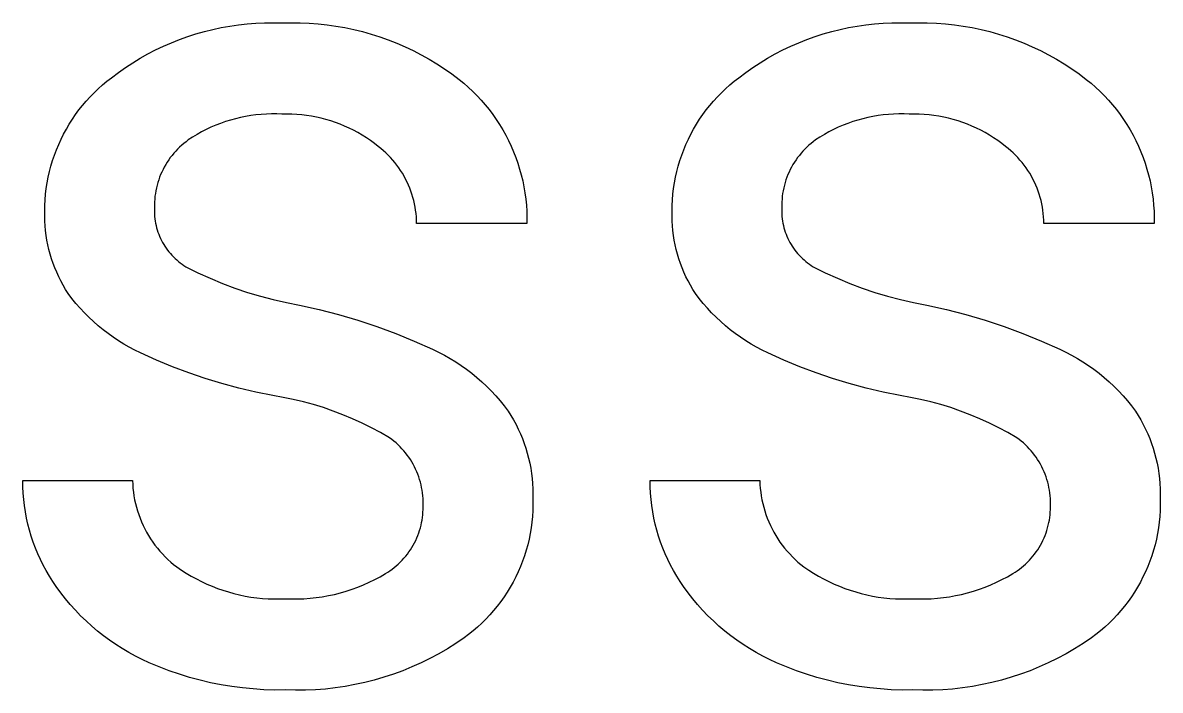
# Model space of a CAD drawing. Header units: millimetres. Extents: x -2163 to 4354, y -841 to 3711.
# Drawn here: x 2497.1 to 2557.9, y -555.8 to -520.1 of the extents above; entities that cross this region are included whole.
import ezdxf

# ---------------------------------------------------------------- set-up
doc = ezdxf.new("R2010")
doc.units = ezdxf.units.MM
doc.header["$MEASUREMENT"] = 0
doc.layers.add('Domyślny', color=7, linetype='Continuous', true_color=0x000000)

msp = doc.modelspace()

# ---------------------------------------------------------------- linework, layer by layer
at = {"layer": 'Domyślny'}
for p, q in [((2508.597, -520.229), (2509.06, -520.178)), ((2509.06, -520.178), (2509.524, -520.142)), ((2509.524, -520.142), (2509.99, -520.122)), ((2509.99, -520.122), (2510.455, -520.118)), ((2510.455, -520.118), (2510.921, -520.129)), ((2510.921, -520.129), (2511.404, -520.115)), ((2511.404, -520.115), (2511.887, -520.118)), ((2511.887, -520.118), (2512.37, -520.136)), ((2512.37, -520.136), (2512.852, -520.171)), ((2512.852, -520.171), (2513.332, -520.222)), ((2542.15, -520.229), (2542.612, -520.178)), ((2542.612, -520.178), (2543.077, -520.142)), ((2543.077, -520.142), (2543.542, -520.122)), ((2543.542, -520.122), (2544.007, -520.118)), ((2544.007, -520.118), (2544.473, -520.129)), ((2544.473, -520.129), (2544.956, -520.115)), ((2544.956, -520.115), (2545.439, -520.118)), ((2545.439, -520.118), (2545.922, -520.136)), ((2545.922, -520.136), (2546.404, -520.171)), ((2546.404, -520.171), (2546.885, -520.222)), ((2505.88, -520.856), (2506.323, -520.713)), ((2506.323, -520.713), (2506.771, -520.586)), ((2506.771, -520.586), (2507.223, -520.474)), ((2507.223, -520.474), (2507.678, -520.377)), ((2507.678, -520.377), (2508.137, -520.295)), ((2508.137, -520.295), (2508.597, -520.229)), ((2513.332, -520.222), (2513.811, -520.29)), ((2513.811, -520.29), (2514.287, -520.373)), ((2514.287, -520.373), (2514.76, -520.472)), ((2514.76, -520.472), (2515.229, -520.588)), ((2515.229, -520.588), (2515.694, -520.719)), ((2515.694, -520.719), (2516.155, -520.865)), ((2539.432, -520.856), (2539.875, -520.713)), ((2539.875, -520.713), (2540.323, -520.586)), ((2540.323, -520.586), (2540.775, -520.474)), ((2540.775, -520.474), (2541.23, -520.377)), ((2541.23, -520.377), (2541.689, -520.295)), ((2541.689, -520.295), (2542.15, -520.229)), ((2546.885, -520.222), (2547.363, -520.29)), ((2547.363, -520.29), (2547.839, -520.373)), ((2547.839, -520.373), (2548.312, -520.472)), ((2548.312, -520.472), (2548.781, -520.588)), ((2548.781, -520.588), (2549.246, -520.719)), ((2549.246, -520.719), (2549.707, -520.865)), ((2504.162, -521.57), (2504.582, -521.37)), ((2504.582, -521.37), (2505.009, -521.184)), ((2505.009, -521.184), (2505.442, -521.013)), ((2505.442, -521.013), (2505.88, -520.856)), ((2516.155, -520.865), (2516.61, -521.027)), ((2516.61, -521.027), (2517.06, -521.204)), ((2517.06, -521.204), (2517.503, -521.397)), ((2517.503, -521.397), (2517.939, -521.604)), ((2537.714, -521.57), (2538.134, -521.37)), ((2538.134, -521.37), (2538.561, -521.184)), ((2538.561, -521.184), (2538.994, -521.013)), ((2538.994, -521.013), (2539.432, -520.856)), ((2549.707, -520.865), (2550.162, -521.027)), ((2550.162, -521.027), (2550.612, -521.204)), ((2550.612, -521.204), (2551.055, -521.397)), ((2551.055, -521.397), (2551.492, -521.604)), ((2502.944, -522.254), (2503.342, -522.012)), ((2503.342, -522.012), (2503.748, -521.785)), ((2503.748, -521.785), (2504.162, -521.57)), ((2517.939, -521.604), (2518.369, -521.826)), ((2518.369, -521.826), (2518.79, -522.062)), ((2536.496, -522.254), (2536.894, -522.012)), ((2536.894, -522.012), (2537.3, -521.785)), ((2537.3, -521.785), (2537.714, -521.57)), ((2551.492, -521.604), (2551.921, -521.826)), ((2551.921, -521.826), (2552.343, -522.062)), ((2502.173, -522.776), (2502.554, -522.508)), ((2502.554, -522.508), (2502.944, -522.254)), ((2518.79, -522.062), (2519.204, -522.312)), ((2519.204, -522.312), (2519.609, -522.576)), ((2519.609, -522.576), (2520.004, -522.853)), ((2535.725, -522.776), (2536.106, -522.508)), ((2536.106, -522.508), (2536.496, -522.254)), ((2552.343, -522.062), (2552.756, -522.312)), ((2552.756, -522.312), (2553.161, -522.576)), ((2553.161, -522.576), (2553.557, -522.853)), ((2501.559, -523.244), (2501.801, -523.056)), ((2501.801, -523.056), (2502.173, -522.776)), ((2520.004, -522.853), (2520.391, -523.144)), ((2520.391, -523.144), (2520.643, -523.351)), ((2535.111, -523.244), (2535.353, -523.056)), ((2535.353, -523.056), (2535.725, -522.776)), ((2553.557, -522.853), (2553.943, -523.144)), ((2553.943, -523.144), (2554.196, -523.351)), ((2500.873, -523.858), (2501.095, -523.646)), ((2501.095, -523.646), (2501.323, -523.441)), ((2501.323, -523.441), (2501.559, -523.244)), ((2520.643, -523.351), (2520.889, -523.567)), ((2520.889, -523.567), (2521.128, -523.791)), ((2521.128, -523.791), (2521.358, -524.023)), ((2534.425, -523.858), (2534.647, -523.646)), ((2534.647, -523.646), (2534.875, -523.441)), ((2534.875, -523.441), (2535.111, -523.244)), ((2554.196, -523.351), (2554.442, -523.567)), ((2554.442, -523.567), (2554.68, -523.791)), ((2554.68, -523.791), (2554.91, -524.023)), ((2500.254, -524.54), (2500.453, -524.305)), ((2500.453, -524.305), (2500.659, -524.078)), ((2500.659, -524.078), (2500.873, -523.858)), ((2521.358, -524.023), (2521.58, -524.263)), ((2521.58, -524.263), (2521.794, -524.51)), ((2533.806, -524.54), (2534.005, -524.305)), ((2534.005, -524.305), (2534.211, -524.078)), ((2534.211, -524.078), (2534.425, -523.858)), ((2554.91, -524.023), (2555.133, -524.263)), ((2555.133, -524.263), (2555.347, -524.51)), ((2499.709, -525.281), (2499.882, -525.028)), ((2499.882, -525.028), (2500.064, -524.78)), ((2500.064, -524.78), (2500.254, -524.54)), ((2509.53, -525.048), (2509.254, -525.085)), ((2509.807, -525.021), (2509.53, -525.048)), ((2510.085, -525.004), (2509.807, -525.021)), ((2510.364, -524.996), (2510.085, -525.004)), ((2510.642, -524.998), (2510.364, -524.996)), ((2510.921, -525.01), (2510.642, -524.998)), ((2511.185, -525.005), (2510.921, -525.01)), ((2511.45, -525.009), (2511.185, -525.005)), ((2511.714, -525.021), (2511.45, -525.009)), ((2511.977, -525.044), (2511.714, -525.021)), ((2512.24, -525.075), (2511.977, -525.044)), ((2521.794, -524.51), (2522, -524.765)), ((2522, -524.765), (2522.197, -525.026)), ((2522.197, -525.026), (2522.384, -525.294)), ((2533.261, -525.281), (2533.434, -525.028)), ((2533.434, -525.028), (2533.616, -524.78)), ((2533.616, -524.78), (2533.806, -524.54)), ((2543.083, -525.048), (2542.806, -525.085)), ((2543.36, -525.021), (2543.083, -525.048)), ((2543.638, -525.004), (2543.36, -525.021)), ((2543.916, -524.996), (2543.638, -525.004)), ((2544.195, -524.998), (2543.916, -524.996)), ((2544.473, -525.01), (2544.195, -524.998)), ((2544.737, -525.005), (2544.473, -525.01)), ((2545.002, -525.009), (2544.737, -525.005)), ((2545.266, -525.021), (2545.002, -525.009)), ((2545.53, -525.044), (2545.266, -525.021)), ((2545.792, -525.075), (2545.53, -525.044)), ((2555.347, -524.51), (2555.552, -524.765)), ((2555.552, -524.765), (2555.749, -525.026)), ((2555.749, -525.026), (2555.937, -525.294)), ((2499.389, -525.805), (2499.544, -525.54)), ((2499.544, -525.54), (2499.709, -525.281)), ((2507.379, -525.601), (2507.123, -525.711)), ((2507.639, -525.5), (2507.379, -525.601)), ((2507.901, -525.407), (2507.639, -525.5)), ((2508.167, -525.324), (2507.901, -525.407)), ((2508.436, -525.25), (2508.167, -525.324)), ((2508.707, -525.186), (2508.436, -525.25)), ((2508.979, -525.13), (2508.707, -525.186)), ((2509.254, -525.085), (2508.979, -525.13)), ((2512.502, -525.115), (2512.24, -525.075)), ((2512.762, -525.164), (2512.502, -525.115)), ((2513.02, -525.222), (2512.762, -525.164)), ((2513.276, -525.288), (2513.02, -525.222)), ((2513.529, -525.364), (2513.276, -525.288)), ((2513.78, -525.448), (2513.529, -525.364)), ((2514.028, -525.54), (2513.78, -525.448)), ((2514.272, -525.641), (2514.028, -525.54)), ((2514.513, -525.751), (2514.272, -525.641)), ((2522.384, -525.294), (2522.563, -525.568)), ((2522.563, -525.568), (2522.732, -525.848)), ((2532.941, -525.805), (2533.096, -525.54)), ((2533.096, -525.54), (2533.261, -525.281)), ((2540.931, -525.601), (2540.676, -525.711)), ((2541.191, -525.5), (2540.931, -525.601)), ((2541.454, -525.407), (2541.191, -525.5)), ((2541.719, -525.324), (2541.454, -525.407)), ((2541.988, -525.25), (2541.719, -525.324)), ((2542.259, -525.186), (2541.988, -525.25)), ((2542.532, -525.13), (2542.259, -525.186)), ((2542.806, -525.085), (2542.532, -525.13)), ((2546.054, -525.115), (2545.792, -525.075)), ((2546.314, -525.164), (2546.054, -525.115)), ((2546.572, -525.222), (2546.314, -525.164)), ((2546.828, -525.288), (2546.572, -525.222)), ((2547.081, -525.364), (2546.828, -525.288)), ((2547.332, -525.448), (2547.081, -525.364)), ((2547.58, -525.54), (2547.332, -525.448)), ((2547.825, -525.641), (2547.58, -525.54)), ((2548.065, -525.751), (2547.825, -525.641)), ((2555.937, -525.294), (2556.115, -525.568)), ((2556.115, -525.568), (2556.284, -525.848)), ((2499.105, -526.349), (2499.242, -526.075)), ((2499.242, -526.075), (2499.389, -525.805)), ((2506.142, -526.237), (2505.909, -526.389)), ((2506.381, -526.093), (2506.142, -526.237)), ((2506.624, -525.957), (2506.381, -526.093)), ((2506.871, -525.83), (2506.624, -525.957)), ((2507.123, -525.711), (2506.871, -525.83)), ((2514.75, -525.868), (2514.513, -525.751)), ((2514.983, -525.994), (2514.75, -525.868)), ((2515.211, -526.127), (2514.983, -525.994)), ((2515.435, -526.269), (2515.211, -526.127)), ((2515.654, -526.418), (2515.435, -526.269)), ((2522.732, -525.848), (2522.891, -526.134)), ((2522.891, -526.134), (2523.04, -526.425)), ((2532.658, -526.349), (2532.795, -526.075)), ((2532.795, -526.075), (2532.941, -525.805)), ((2539.695, -526.237), (2539.461, -526.389)), ((2539.933, -526.093), (2539.695, -526.237)), ((2540.176, -525.957), (2539.933, -526.093)), ((2540.424, -525.83), (2540.176, -525.957)), ((2540.676, -525.711), (2540.424, -525.83)), ((2548.302, -525.868), (2548.065, -525.751)), ((2548.535, -525.994), (2548.302, -525.868)), ((2548.764, -526.127), (2548.535, -525.994)), ((2548.987, -526.269), (2548.764, -526.127)), ((2549.206, -526.418), (2548.987, -526.269)), ((2556.284, -525.848), (2556.443, -526.134)), ((2556.443, -526.134), (2556.593, -526.425)), ((2498.86, -526.912), (2498.978, -526.628)), ((2498.978, -526.628), (2499.105, -526.349)), ((2505.34, -526.877), (2505.237, -526.985)), ((2505.447, -526.771), (2505.34, -526.877)), ((2505.557, -526.67), (2505.447, -526.771)), ((2505.671, -526.572), (2505.557, -526.67)), ((2505.789, -526.479), (2505.671, -526.572)), ((2505.909, -526.389), (2505.789, -526.479)), ((2515.867, -526.574), (2515.654, -526.418)), ((2516.075, -526.737), (2515.867, -526.574)), ((2516.213, -526.847), (2516.075, -526.737)), ((2516.347, -526.961), (2516.213, -526.847)), ((2523.04, -526.425), (2523.18, -526.721)), ((2523.18, -526.721), (2523.309, -527.021)), ((2532.412, -526.912), (2532.53, -526.628)), ((2532.53, -526.628), (2532.658, -526.349)), ((2538.892, -526.877), (2538.789, -526.985)), ((2538.999, -526.771), (2538.892, -526.877)), ((2539.11, -526.67), (2538.999, -526.771)), ((2539.224, -526.572), (2539.11, -526.67)), ((2539.341, -526.479), (2539.224, -526.572)), ((2539.461, -526.389), (2539.341, -526.479)), ((2549.419, -526.574), (2549.206, -526.418)), ((2549.627, -526.737), (2549.419, -526.574)), ((2549.765, -526.847), (2549.627, -526.737)), ((2549.9, -526.961), (2549.765, -526.847)), ((2556.593, -526.425), (2556.732, -526.721)), ((2556.732, -526.721), (2556.861, -527.021)), ((2498.566, -527.784), (2498.654, -527.49)), ((2498.654, -527.49), (2498.752, -527.199)), ((2498.752, -527.199), (2498.86, -526.912)), ((2504.863, -527.455), (2504.78, -527.58)), ((2504.95, -527.333), (2504.863, -527.455)), ((2505.042, -527.214), (2504.95, -527.333)), ((2505.137, -527.098), (2505.042, -527.214)), ((2505.237, -526.985), (2505.137, -527.098)), ((2516.478, -527.08), (2516.347, -526.961)), ((2516.604, -527.203), (2516.478, -527.08)), ((2516.726, -527.33), (2516.604, -527.203)), ((2516.844, -527.461), (2516.726, -527.33)), ((2516.957, -527.596), (2516.844, -527.461)), ((2523.309, -527.021), (2523.428, -527.326)), ((2523.428, -527.326), (2523.536, -527.634)), ((2532.118, -527.784), (2532.206, -527.49)), ((2532.206, -527.49), (2532.304, -527.199)), ((2532.304, -527.199), (2532.412, -526.912)), ((2538.416, -527.455), (2538.333, -527.58)), ((2538.503, -527.333), (2538.416, -527.455)), ((2538.594, -527.214), (2538.503, -527.333)), ((2538.69, -527.098), (2538.594, -527.214)), ((2538.789, -526.985), (2538.69, -527.098)), ((2550.03, -527.08), (2549.9, -526.961)), ((2550.156, -527.203), (2550.03, -527.08)), ((2550.278, -527.33), (2550.156, -527.203)), ((2550.396, -527.461), (2550.278, -527.33)), ((2550.509, -527.596), (2550.396, -527.461)), ((2556.861, -527.021), (2556.98, -527.326)), ((2556.98, -527.326), (2557.088, -527.634)), ((2498.421, -528.38), (2498.488, -528.081)), ((2498.488, -528.081), (2498.566, -527.784)), ((2504.558, -527.971), (2504.493, -528.106)), ((2504.628, -527.838), (2504.558, -527.971)), ((2504.702, -527.707), (2504.628, -527.838)), ((2504.78, -527.58), (2504.702, -527.707)), ((2517.066, -527.735), (2516.957, -527.596)), ((2517.169, -527.877), (2517.066, -527.735)), ((2517.268, -528.023), (2517.169, -527.877)), ((2517.362, -528.172), (2517.268, -528.023)), ((2523.536, -527.634), (2523.634, -527.946)), ((2523.634, -527.946), (2523.721, -528.262)), ((2531.973, -528.38), (2532.04, -528.081)), ((2532.04, -528.081), (2532.118, -527.784)), ((2538.11, -527.971), (2538.046, -528.106)), ((2538.18, -527.838), (2538.11, -527.971)), ((2538.254, -527.707), (2538.18, -527.838)), ((2538.333, -527.58), (2538.254, -527.707)), ((2550.618, -527.735), (2550.509, -527.596)), ((2550.722, -527.877), (2550.618, -527.735)), ((2550.821, -528.023), (2550.722, -527.877)), ((2550.915, -528.172), (2550.821, -528.023)), ((2557.088, -527.634), (2557.186, -527.946)), ((2557.186, -527.946), (2557.273, -528.262)), ((2498.316, -528.985), (2498.363, -528.682)), ((2498.363, -528.682), (2498.421, -528.38)), ((2504.282, -528.667), (2504.241, -528.812)), ((2504.327, -528.524), (2504.282, -528.667)), ((2504.378, -528.383), (2504.327, -528.524)), ((2504.433, -528.244), (2504.378, -528.383)), ((2504.493, -528.106), (2504.433, -528.244)), ((2517.451, -528.324), (2517.362, -528.172)), ((2517.535, -528.479), (2517.451, -528.324)), ((2517.614, -528.637), (2517.535, -528.479)), ((2517.687, -528.798), (2517.614, -528.637)), ((2523.721, -528.262), (2523.797, -528.58)), ((2523.797, -528.58), (2523.863, -528.9)), ((2531.869, -528.985), (2531.916, -528.682)), ((2531.916, -528.682), (2531.973, -528.38)), ((2537.834, -528.667), (2537.794, -528.812)), ((2537.88, -528.524), (2537.834, -528.667)), ((2537.93, -528.383), (2537.88, -528.524)), ((2537.985, -528.244), (2537.93, -528.383)), ((2538.046, -528.106), (2537.985, -528.244)), ((2551.004, -528.324), (2550.915, -528.172)), ((2551.087, -528.479), (2551.004, -528.324)), ((2551.166, -528.637), (2551.087, -528.479)), ((2551.239, -528.798), (2551.166, -528.637)), ((2557.273, -528.262), (2557.35, -528.58)), ((2557.35, -528.58), (2557.415, -528.9)), ((2498.254, -529.596), (2498.28, -529.29)), ((2498.28, -529.29), (2498.316, -528.985)), ((2504.15, -529.252), (2504.13, -529.401)), ((2504.175, -529.104), (2504.15, -529.252)), ((2504.206, -528.957), (2504.175, -529.104)), ((2504.241, -528.812), (2504.206, -528.957)), ((2517.754, -528.96), (2517.687, -528.798)), ((2517.817, -529.125), (2517.754, -528.96)), ((2517.873, -529.292), (2517.817, -529.125)), ((2517.924, -529.461), (2517.873, -529.292)), ((2523.863, -528.9), (2523.917, -529.223)), ((2523.917, -529.223), (2523.96, -529.547)), ((2531.806, -529.596), (2531.832, -529.29)), ((2531.832, -529.29), (2531.869, -528.985)), ((2537.702, -529.252), (2537.682, -529.401)), ((2537.728, -529.104), (2537.702, -529.252)), ((2537.758, -528.957), (2537.728, -529.104)), ((2537.794, -528.812), (2537.758, -528.957)), ((2551.307, -528.96), (2551.239, -528.798)), ((2551.369, -529.125), (2551.307, -528.96)), ((2551.425, -529.292), (2551.369, -529.125)), ((2551.476, -529.461), (2551.425, -529.292)), ((2557.415, -528.9), (2557.469, -529.223)), ((2557.469, -529.223), (2557.513, -529.547)), ((2498.234, -530.209), (2498.239, -529.902)), ((2498.239, -529.902), (2498.254, -529.596)), ((2504.105, -529.7), (2504.1, -529.85)), ((2504.1, -529.85), (2504.1, -530)), ((2504.115, -529.55), (2504.105, -529.7)), ((2504.13, -529.401), (2504.115, -529.55)), ((2517.969, -529.631), (2517.924, -529.461)), ((2518.009, -529.803), (2517.969, -529.631)), ((2518.042, -529.976), (2518.009, -529.803)), ((2523.96, -529.547), (2523.992, -529.872)), ((2523.992, -529.872), (2524.014, -530.199)), ((2531.786, -530.209), (2531.791, -529.902)), ((2531.791, -529.902), (2531.806, -529.596)), ((2537.657, -529.7), (2537.652, -529.85)), ((2537.652, -529.85), (2537.653, -530)), ((2537.667, -529.55), (2537.657, -529.7)), ((2537.682, -529.401), (2537.667, -529.55)), ((2551.521, -529.631), (2551.476, -529.461)), ((2551.561, -529.803), (2551.521, -529.631)), ((2551.595, -529.976), (2551.561, -529.803)), ((2557.513, -529.547), (2557.545, -529.872)), ((2557.545, -529.872), (2557.566, -530.199)), ((2498.231, -530.467), (2498.234, -530.209)), ((2498.238, -530.724), (2498.231, -530.467)), ((2504.1, -530), (2504.097, -530.121)), ((2504.097, -530.121), (2504.097, -530.243)), ((2504.097, -530.243), (2504.102, -530.364)), ((2504.102, -530.364), (2504.111, -530.485)), ((2504.111, -530.485), (2504.124, -530.606)), ((2518.07, -530.15), (2518.042, -529.976)), ((2518.092, -530.325), (2518.07, -530.15)), ((2518.108, -530.501), (2518.092, -530.325)), ((2518.118, -530.677), (2518.108, -530.501)), ((2524.014, -530.199), (2524.023, -530.526)), ((2524.023, -530.526), (2524.022, -530.853)), ((2531.784, -530.467), (2531.786, -530.209)), ((2531.79, -530.724), (2531.784, -530.467)), ((2537.653, -530), (2537.649, -530.121)), ((2537.649, -530.121), (2537.649, -530.243)), ((2537.649, -530.243), (2537.654, -530.364)), ((2537.654, -530.364), (2537.663, -530.485)), ((2537.663, -530.485), (2537.676, -530.606)), ((2551.622, -530.15), (2551.595, -529.976)), ((2551.644, -530.325), (2551.622, -530.15)), ((2551.66, -530.501), (2551.644, -530.325)), ((2551.67, -530.677), (2551.66, -530.501)), ((2557.566, -530.199), (2557.576, -530.526)), ((2557.576, -530.526), (2557.574, -530.853)), ((2498.253, -530.981), (2498.238, -530.724)), ((2498.276, -531.238), (2498.253, -530.981)), ((2504.124, -530.606), (2504.141, -530.726)), ((2504.141, -530.726), (2504.162, -530.846)), ((2504.162, -530.846), (2504.188, -530.965)), ((2504.188, -530.965), (2504.217, -531.082)), ((2504.217, -531.082), (2504.251, -531.199)), ((2518.122, -530.853), (2518.118, -530.677)), ((2524.022, -530.853), (2518.122, -530.853)), ((2531.805, -530.981), (2531.79, -530.724)), ((2531.829, -531.238), (2531.805, -530.981)), ((2537.676, -530.606), (2537.693, -530.726)), ((2537.693, -530.726), (2537.715, -530.846)), ((2537.715, -530.846), (2537.74, -530.965)), ((2537.74, -530.965), (2537.77, -531.082)), ((2537.77, -531.082), (2537.803, -531.199)), ((2551.674, -530.853), (2551.67, -530.677)), ((2557.574, -530.853), (2551.674, -530.853)), ((2498.309, -531.493), (2498.276, -531.238)), ((2498.349, -531.747), (2498.309, -531.493)), ((2498.399, -532), (2498.349, -531.747)), ((2504.251, -531.199), (2504.289, -531.315)), ((2504.289, -531.315), (2504.33, -531.429)), ((2504.33, -531.429), (2504.376, -531.541)), ((2504.376, -531.541), (2504.425, -531.652)), ((2504.425, -531.652), (2504.478, -531.762)), ((2531.861, -531.493), (2531.829, -531.238)), ((2531.902, -531.747), (2531.861, -531.493)), ((2531.951, -532), (2531.902, -531.747)), ((2537.803, -531.199), (2537.841, -531.315)), ((2537.841, -531.315), (2537.882, -531.429)), ((2537.882, -531.429), (2537.928, -531.541)), ((2537.928, -531.541), (2537.977, -531.652)), ((2537.977, -531.652), (2538.031, -531.762)), ((2498.457, -532.251), (2498.399, -532)), ((2498.523, -532.5), (2498.457, -532.251)), ((2504.478, -531.762), (2504.535, -531.869)), ((2504.535, -531.869), (2504.596, -531.974)), ((2504.596, -531.974), (2504.66, -532.077)), ((2504.66, -532.077), (2504.728, -532.178)), ((2504.728, -532.178), (2504.799, -532.276)), ((2504.799, -532.276), (2504.874, -532.372)), ((2532.009, -532.251), (2531.951, -532)), ((2532.076, -532.5), (2532.009, -532.251)), ((2538.031, -531.762), (2538.088, -531.869)), ((2538.088, -531.869), (2538.148, -531.974)), ((2538.148, -531.974), (2538.212, -532.077)), ((2538.212, -532.077), (2538.28, -532.178)), ((2538.28, -532.178), (2538.351, -532.276)), ((2538.351, -532.276), (2538.426, -532.372)), ((2498.598, -532.746), (2498.523, -532.5)), ((2498.681, -532.99), (2498.598, -532.746)), ((2504.874, -532.372), (2504.952, -532.466)), ((2504.952, -532.466), (2505.033, -532.556)), ((2505.033, -532.556), (2505.117, -532.644)), ((2505.117, -532.644), (2505.204, -532.728)), ((2505.204, -532.728), (2505.294, -532.81)), ((2505.294, -532.81), (2505.386, -532.889)), ((2505.386, -532.889), (2505.482, -532.964)), ((2505.482, -532.964), (2505.58, -533.036)), ((2532.15, -532.746), (2532.076, -532.5)), ((2532.233, -532.99), (2532.15, -532.746)), ((2538.426, -532.372), (2538.504, -532.466)), ((2538.504, -532.466), (2538.585, -532.556)), ((2538.585, -532.556), (2538.669, -532.644)), ((2538.669, -532.644), (2538.756, -532.728)), ((2538.756, -532.728), (2538.846, -532.81)), ((2538.846, -532.81), (2538.939, -532.889)), ((2538.939, -532.889), (2539.034, -532.964)), ((2539.034, -532.964), (2539.132, -533.036)), ((2498.772, -533.231), (2498.681, -532.99)), ((2498.872, -533.468), (2498.772, -533.231)), ((2498.979, -533.702), (2498.872, -533.468)), ((2505.58, -533.036), (2505.68, -533.104)), ((2505.68, -533.104), (2505.783, -533.169)), ((2505.783, -533.169), (2506.423, -533.488)), ((2506.423, -533.488), (2507.074, -533.785)), ((2532.325, -533.231), (2532.233, -532.99)), ((2532.424, -533.468), (2532.325, -533.231)), ((2532.531, -533.702), (2532.424, -533.468)), ((2539.132, -533.036), (2539.232, -533.104)), ((2539.232, -533.104), (2539.335, -533.169)), ((2539.335, -533.169), (2539.975, -533.488)), ((2539.975, -533.488), (2540.626, -533.785)), ((2499.094, -533.933), (2498.979, -533.702)), ((2499.217, -534.159), (2499.094, -533.933)), ((2499.347, -534.381), (2499.217, -534.159)), ((2507.074, -533.785), (2507.734, -534.06)), ((2507.734, -534.06), (2508.403, -534.312)), ((2532.646, -533.933), (2532.531, -533.702)), ((2532.769, -534.159), (2532.646, -533.933)), ((2532.899, -534.381), (2532.769, -534.159)), ((2540.626, -533.785), (2541.286, -534.06)), ((2541.286, -534.06), (2541.956, -534.312)), ((2499.485, -534.599), (2499.347, -534.381)), ((2499.688, -534.868), (2499.485, -534.599)), ((2508.403, -534.312), (2509.081, -534.542)), ((2509.081, -534.542), (2509.766, -534.748)), ((2509.766, -534.748), (2510.457, -534.931)), ((2533.037, -534.599), (2532.899, -534.381)), ((2533.241, -534.868), (2533.037, -534.599)), ((2541.956, -534.312), (2542.633, -534.542)), ((2542.633, -534.542), (2543.318, -534.748)), ((2543.318, -534.748), (2544.01, -534.931)), ((2499.901, -535.13), (2499.688, -534.868)), ((2500.122, -535.385), (2499.901, -535.13)), ((2500.352, -535.632), (2500.122, -535.385)), ((2510.457, -534.931), (2511.155, -535.09)), ((2511.155, -535.09), (2511.857, -535.226)), ((2511.857, -535.226), (2512.906, -535.458)), ((2533.453, -535.13), (2533.241, -534.868)), ((2533.675, -535.385), (2533.453, -535.13)), ((2533.904, -535.632), (2533.675, -535.385)), ((2544.01, -534.931), (2544.707, -535.09)), ((2544.707, -535.09), (2545.409, -535.226)), ((2545.409, -535.226), (2546.458, -535.458)), ((2500.59, -535.872), (2500.352, -535.632)), ((2500.836, -536.103), (2500.59, -535.872)), ((2512.906, -535.458), (2513.946, -535.726)), ((2513.946, -535.726), (2514.977, -536.029)), ((2534.142, -535.872), (2533.904, -535.632)), ((2534.388, -536.103), (2534.142, -535.872)), ((2546.458, -535.458), (2547.498, -535.726)), ((2547.498, -535.726), (2548.529, -536.029)), ((2501.089, -536.326), (2500.836, -536.103)), ((2501.35, -536.54), (2501.089, -536.326)), ((2501.617, -536.746), (2501.35, -536.54)), ((2514.977, -536.029), (2515.996, -536.367)), ((2515.996, -536.367), (2517.004, -536.74)), ((2534.641, -536.326), (2534.388, -536.103)), ((2534.902, -536.54), (2534.641, -536.326)), ((2535.17, -536.746), (2534.902, -536.54)), ((2548.529, -536.029), (2549.548, -536.367)), ((2549.548, -536.367), (2550.556, -536.74)), ((2501.892, -536.942), (2501.617, -536.746)), ((2502.173, -537.129), (2501.892, -536.942)), ((2502.46, -537.307), (2502.173, -537.129)), ((2517.004, -536.74), (2517.998, -537.147)), ((2517.998, -537.147), (2518.977, -537.587)), ((2535.444, -536.942), (2535.17, -536.746)), ((2535.725, -537.129), (2535.444, -536.942)), ((2536.012, -537.307), (2535.725, -537.129)), ((2550.556, -536.74), (2551.55, -537.147)), ((2551.55, -537.147), (2552.53, -537.587)), ((2502.753, -537.474), (2502.46, -537.307)), ((2503.051, -537.632), (2502.753, -537.474)), ((2503.355, -537.78), (2503.051, -537.632)), ((2504.204, -538.163), (2503.355, -537.78)), ((2518.977, -537.587), (2519.295, -537.74)), ((2519.295, -537.74), (2519.607, -537.903)), ((2536.305, -537.474), (2536.012, -537.307)), ((2536.603, -537.632), (2536.305, -537.474)), ((2536.907, -537.78), (2536.603, -537.632)), ((2537.756, -538.163), (2536.907, -537.78)), ((2552.53, -537.587), (2552.847, -537.74)), ((2552.847, -537.74), (2553.159, -537.903)), ((2505.065, -538.519), (2504.204, -538.163)), ((2519.607, -537.903), (2519.913, -538.076)), ((2519.913, -538.076), (2520.213, -538.26)), ((2520.213, -538.26), (2520.507, -538.454)), ((2538.618, -538.519), (2537.756, -538.163)), ((2553.159, -537.903), (2553.465, -538.076)), ((2553.465, -538.076), (2553.765, -538.26)), ((2553.765, -538.26), (2554.059, -538.454)), ((2505.937, -538.847), (2505.065, -538.519)), ((2506.819, -539.148), (2505.937, -538.847)), ((2520.507, -538.454), (2520.794, -538.658)), ((2520.794, -538.658), (2521.074, -538.871)), ((2521.074, -538.871), (2521.347, -539.094)), ((2539.49, -538.847), (2538.618, -538.519)), ((2540.372, -539.148), (2539.49, -538.847)), ((2554.059, -538.454), (2554.346, -538.658)), ((2554.346, -538.658), (2554.626, -538.871)), ((2554.626, -538.871), (2554.899, -539.094)), ((2507.711, -539.42), (2506.819, -539.148)), ((2508.61, -539.664), (2507.711, -539.42)), ((2521.347, -539.094), (2521.612, -539.326)), ((2521.612, -539.326), (2521.869, -539.567)), ((2521.869, -539.567), (2522.117, -539.816)), ((2541.263, -539.42), (2540.372, -539.148)), ((2542.162, -539.664), (2541.263, -539.42)), ((2554.899, -539.094), (2555.164, -539.326)), ((2555.164, -539.326), (2555.421, -539.567)), ((2555.421, -539.567), (2555.67, -539.816)), ((2509.517, -539.879), (2508.61, -539.664)), ((2510.43, -540.065), (2509.517, -539.879)), ((2510.979, -540.16), (2510.43, -540.065)), ((2511.525, -540.271), (2510.979, -540.16)), ((2512.066, -540.401), (2511.525, -540.271)), ((2522.117, -539.816), (2522.357, -540.073)), ((2522.357, -540.073), (2522.589, -540.339)), ((2543.069, -539.879), (2542.162, -539.664)), ((2543.982, -540.065), (2543.069, -539.879)), ((2544.531, -540.16), (2543.982, -540.065)), ((2545.077, -540.271), (2544.531, -540.16)), ((2545.619, -540.401), (2545.077, -540.271)), ((2555.67, -539.816), (2555.91, -540.073)), ((2555.91, -540.073), (2556.141, -540.339)), ((2512.604, -540.547), (2512.066, -540.401)), ((2513.136, -540.711), (2512.604, -540.547)), ((2513.663, -540.892), (2513.136, -540.711)), ((2522.589, -540.339), (2522.811, -540.612)), ((2522.811, -540.612), (2523.024, -540.892)), ((2546.156, -540.547), (2545.619, -540.401)), ((2546.689, -540.711), (2546.156, -540.547)), ((2547.215, -540.892), (2546.689, -540.711)), ((2556.141, -540.339), (2556.363, -540.612)), ((2556.363, -540.612), (2556.576, -540.892)), ((2514.184, -541.09), (2513.663, -540.892)), ((2514.698, -541.305), (2514.184, -541.09)), ((2515.205, -541.535), (2514.698, -541.305)), ((2523.024, -540.892), (2523.17, -541.126)), ((2523.17, -541.126), (2523.309, -541.365)), ((2523.309, -541.365), (2523.439, -541.608)), ((2547.736, -541.09), (2547.215, -540.892)), ((2548.25, -541.305), (2547.736, -541.09)), ((2548.757, -541.535), (2548.25, -541.305)), ((2556.576, -540.892), (2556.723, -541.126)), ((2556.723, -541.126), (2556.861, -541.365)), ((2556.861, -541.365), (2556.992, -541.608)), ((2515.704, -541.783), (2515.205, -541.535)), ((2516.195, -542.046), (2515.704, -541.783)), ((2516.678, -542.324), (2516.195, -542.046)), ((2523.439, -541.608), (2523.562, -541.855)), ((2523.562, -541.855), (2523.675, -542.107)), ((2549.257, -541.783), (2548.757, -541.535)), ((2549.748, -542.046), (2549.257, -541.783)), ((2550.23, -542.324), (2549.748, -542.046)), ((2556.992, -541.608), (2557.114, -541.855)), ((2557.114, -541.855), (2557.228, -542.107)), ((2516.796, -542.412), (2516.678, -542.324)), ((2516.911, -542.504), (2516.796, -542.412)), ((2517.023, -542.6), (2516.911, -542.504)), ((2517.132, -542.699), (2517.023, -542.6)), ((2517.237, -542.802), (2517.132, -542.699)), ((2523.675, -542.107), (2523.781, -542.362)), ((2523.781, -542.362), (2523.877, -542.621)), ((2523.877, -542.621), (2523.965, -542.882)), ((2550.348, -542.412), (2550.23, -542.324)), ((2550.463, -542.504), (2550.348, -542.412)), ((2550.575, -542.6), (2550.463, -542.504)), ((2550.684, -542.699), (2550.575, -542.6)), ((2550.789, -542.802), (2550.684, -542.699)), ((2557.228, -542.107), (2557.333, -542.362)), ((2557.333, -542.362), (2557.429, -542.621)), ((2557.429, -542.621), (2557.517, -542.882)), ((2517.338, -542.909), (2517.237, -542.802)), ((2517.436, -543.019), (2517.338, -542.909)), ((2517.53, -543.132), (2517.436, -543.019)), ((2517.62, -543.249), (2517.53, -543.132)), ((2517.706, -543.368), (2517.62, -543.249)), ((2523.965, -542.882), (2524.044, -543.147)), ((2524.044, -543.147), (2524.114, -543.414)), ((2550.891, -542.909), (2550.789, -542.802)), ((2550.988, -543.019), (2550.891, -542.909)), ((2551.082, -543.132), (2550.988, -543.019)), ((2551.173, -543.249), (2551.082, -543.132)), ((2551.259, -543.368), (2551.173, -543.249)), ((2557.517, -542.882), (2557.596, -543.147)), ((2557.596, -543.147), (2557.666, -543.414)), ((2517.788, -543.49), (2517.706, -543.368)), ((2517.866, -543.616), (2517.788, -543.49)), ((2517.939, -543.743), (2517.866, -543.616)), ((2518.008, -543.873), (2517.939, -543.743)), ((2518.072, -544.006), (2518.008, -543.873)), ((2524.114, -543.414), (2524.174, -543.683)), ((2524.174, -543.683), (2524.226, -543.954)), ((2551.34, -543.49), (2551.259, -543.368)), ((2551.418, -543.616), (2551.34, -543.49)), ((2551.491, -543.743), (2551.418, -543.616)), ((2551.56, -543.873), (2551.491, -543.743)), ((2551.625, -544.006), (2551.56, -543.873)), ((2557.666, -543.414), (2557.727, -543.683)), ((2557.727, -543.683), (2557.778, -543.954)), ((2518.132, -544.14), (2518.072, -544.006)), ((2518.187, -544.277), (2518.132, -544.14)), ((2518.238, -544.415), (2518.187, -544.277)), ((2518.284, -544.555), (2518.238, -544.415)), ((2524.226, -543.954), (2524.268, -544.227)), ((2524.268, -544.227), (2524.302, -544.501)), ((2524.302, -544.501), (2524.326, -544.776)), ((2551.685, -544.14), (2551.625, -544.006)), ((2551.74, -544.277), (2551.685, -544.14)), ((2551.79, -544.415), (2551.74, -544.277)), ((2551.836, -544.555), (2551.79, -544.415)), ((2557.778, -543.954), (2557.821, -544.227)), ((2557.821, -544.227), (2557.854, -544.501)), ((2557.854, -544.501), (2557.878, -544.776)), ((2497.062, -544.952), (2497.056, -544.617)), ((2497.056, -544.617), (2502.928, -544.617)), ((2497.079, -545.287), (2497.062, -544.952)), ((2502.928, -544.617), (2502.936, -544.823)), ((2502.936, -544.823), (2502.952, -545.028)), ((2502.952, -545.028), (2502.975, -545.233)), ((2518.325, -544.697), (2518.284, -544.555)), ((2518.361, -544.839), (2518.325, -544.697)), ((2518.392, -544.983), (2518.361, -544.839)), ((2518.418, -545.128), (2518.392, -544.983)), ((2518.439, -545.274), (2518.418, -545.128)), ((2524.326, -544.776), (2524.34, -545.051)), ((2524.34, -545.051), (2524.346, -545.327)), ((2530.614, -544.952), (2530.609, -544.617)), ((2530.609, -544.617), (2536.48, -544.617)), ((2530.631, -545.287), (2530.614, -544.952)), ((2536.48, -544.617), (2536.489, -544.823)), ((2536.489, -544.823), (2536.504, -545.028)), ((2536.504, -545.028), (2536.527, -545.233)), ((2551.877, -544.697), (2551.836, -544.555)), ((2551.913, -544.839), (2551.877, -544.697)), ((2551.944, -544.983), (2551.913, -544.839)), ((2551.97, -545.128), (2551.944, -544.983)), ((2551.991, -545.274), (2551.97, -545.128)), ((2557.878, -544.776), (2557.893, -545.051)), ((2557.893, -545.051), (2557.898, -545.327)), ((2497.107, -545.621), (2497.079, -545.287)), ((2497.147, -545.954), (2497.107, -545.621)), ((2502.975, -545.233), (2503.004, -545.437)), ((2503.004, -545.437), (2503.041, -545.64)), ((2503.041, -545.64), (2503.085, -545.842)), ((2518.455, -545.42), (2518.439, -545.274)), ((2518.467, -545.567), (2518.455, -545.42)), ((2518.473, -545.714), (2518.467, -545.567)), ((2518.474, -545.861), (2518.473, -545.714)), ((2524.346, -545.327), (2524.341, -545.603)), ((2524.341, -545.603), (2524.344, -545.911)), ((2530.66, -545.621), (2530.631, -545.287)), ((2530.7, -545.954), (2530.66, -545.621)), ((2536.527, -545.233), (2536.557, -545.437)), ((2536.557, -545.437), (2536.593, -545.64)), ((2536.593, -545.64), (2536.637, -545.842)), ((2552.008, -545.42), (2551.991, -545.274)), ((2552.019, -545.567), (2552.008, -545.42)), ((2552.025, -545.714), (2552.019, -545.567)), ((2552.026, -545.861), (2552.025, -545.714)), ((2557.898, -545.327), (2557.894, -545.603)), ((2557.894, -545.603), (2557.896, -545.911)), ((2497.198, -546.285), (2497.147, -545.954)), ((2497.261, -546.615), (2497.198, -546.285)), ((2503.085, -545.842), (2503.136, -546.042)), ((2503.136, -546.042), (2503.193, -546.24)), ((2503.193, -546.24), (2503.258, -546.436)), ((2518.452, -546.438), (2518.463, -546.295)), ((2518.463, -546.295), (2518.469, -546.152)), ((2518.469, -546.152), (2518.47, -546.008)), ((2518.47, -546.008), (2518.474, -545.861)), ((2524.336, -546.219), (2524.318, -546.526)), ((2524.344, -545.911), (2524.336, -546.219)), ((2530.751, -546.285), (2530.7, -545.954)), ((2530.813, -546.615), (2530.751, -546.285)), ((2536.637, -545.842), (2536.688, -546.042)), ((2536.688, -546.042), (2536.745, -546.24)), ((2536.745, -546.24), (2536.81, -546.436)), ((2552.004, -546.438), (2552.015, -546.295)), ((2552.015, -546.295), (2552.021, -546.152)), ((2552.021, -546.152), (2552.022, -546.008)), ((2552.022, -546.008), (2552.026, -545.861)), ((2557.888, -546.219), (2557.87, -546.526)), ((2557.896, -545.911), (2557.888, -546.219)), ((2497.335, -546.942), (2497.261, -546.615)), ((2497.419, -547.267), (2497.335, -546.942)), ((2503.258, -546.436), (2503.329, -546.629)), ((2503.329, -546.629), (2503.406, -546.82)), ((2503.406, -546.82), (2503.491, -547.008)), ((2518.358, -547.004), (2518.389, -546.864)), ((2518.389, -546.864), (2518.415, -546.723)), ((2518.415, -546.723), (2518.436, -546.581)), ((2518.436, -546.581), (2518.452, -546.438)), ((2524.288, -546.833), (2524.248, -547.138)), ((2524.318, -546.526), (2524.288, -546.833)), ((2530.887, -546.942), (2530.813, -546.615)), ((2530.972, -547.267), (2530.887, -546.942)), ((2536.81, -546.436), (2536.881, -546.629)), ((2536.881, -546.629), (2536.959, -546.82)), ((2536.959, -546.82), (2537.043, -547.008)), ((2551.91, -547.004), (2551.941, -546.864)), ((2551.941, -546.864), (2551.967, -546.723)), ((2551.967, -546.723), (2551.988, -546.581)), ((2551.988, -546.581), (2552.004, -546.438)), ((2557.84, -546.833), (2557.8, -547.138)), ((2557.87, -546.526), (2557.84, -546.833)), ((2497.515, -547.588), (2497.419, -547.267)), ((2503.491, -547.008), (2503.581, -547.194)), ((2503.581, -547.194), (2503.679, -547.375)), ((2503.679, -547.375), (2503.782, -547.554)), ((2503.782, -547.554), (2503.891, -547.729)), ((2518.132, -547.684), (2518.187, -547.551)), ((2518.187, -547.551), (2518.237, -547.417)), ((2518.237, -547.417), (2518.282, -547.281)), ((2518.282, -547.281), (2518.323, -547.143)), ((2518.323, -547.143), (2518.358, -547.004)), ((2524.198, -547.442), (2524.136, -547.743)), ((2524.248, -547.138), (2524.198, -547.442)), ((2531.067, -547.588), (2530.972, -547.267)), ((2537.043, -547.008), (2537.134, -547.194)), ((2537.134, -547.194), (2537.231, -547.375)), ((2537.231, -547.375), (2537.334, -547.554)), ((2537.334, -547.554), (2537.444, -547.729)), ((2551.685, -547.684), (2551.739, -547.551)), ((2551.739, -547.551), (2551.789, -547.417)), ((2551.789, -547.417), (2551.834, -547.281)), ((2551.834, -547.281), (2551.875, -547.143)), ((2551.875, -547.143), (2551.91, -547.004)), ((2557.75, -547.442), (2557.689, -547.743)), ((2557.8, -547.138), (2557.75, -547.442)), ((2497.622, -547.906), (2497.515, -547.588)), ((2497.739, -548.22), (2497.622, -547.906)), ((2503.891, -547.729), (2504.007, -547.899)), ((2504.007, -547.899), (2504.128, -548.066)), ((2504.128, -548.066), (2504.255, -548.229)), ((2517.869, -548.193), (2517.942, -548.069)), ((2517.942, -548.069), (2518.01, -547.943)), ((2518.01, -547.943), (2518.073, -547.815)), ((2518.073, -547.815), (2518.132, -547.684)), ((2524.065, -548.043), (2523.983, -548.339)), ((2524.136, -547.743), (2524.065, -548.043)), ((2531.174, -547.906), (2531.067, -547.588)), ((2531.292, -548.22), (2531.174, -547.906)), ((2537.444, -547.729), (2537.559, -547.899)), ((2537.559, -547.899), (2537.68, -548.066)), ((2537.68, -548.066), (2537.807, -548.229)), ((2551.421, -548.193), (2551.494, -548.069)), ((2551.494, -548.069), (2551.562, -547.943)), ((2551.562, -547.943), (2551.626, -547.815)), ((2551.626, -547.815), (2551.685, -547.684)), ((2557.617, -548.043), (2557.535, -548.339)), ((2557.689, -547.743), (2557.617, -548.043)), ((2497.868, -548.53), (2497.739, -548.22)), ((2498.006, -548.835), (2497.868, -548.53)), ((2504.255, -548.229), (2504.388, -548.387)), ((2504.388, -548.387), (2504.525, -548.54)), ((2504.525, -548.54), (2504.669, -548.688)), ((2504.669, -548.688), (2504.817, -548.832)), ((2517.348, -548.877), (2517.445, -548.77)), ((2517.445, -548.77), (2517.538, -548.661)), ((2517.538, -548.661), (2517.627, -548.548)), ((2517.627, -548.548), (2517.712, -548.433)), ((2517.712, -548.433), (2517.792, -548.314)), ((2517.792, -548.314), (2517.869, -548.193)), ((2523.891, -548.633), (2523.789, -548.924)), ((2523.983, -548.339), (2523.891, -548.633)), ((2531.42, -548.53), (2531.292, -548.22)), ((2531.558, -548.835), (2531.42, -548.53)), ((2537.807, -548.229), (2537.94, -548.387)), ((2537.94, -548.387), (2538.078, -548.54)), ((2538.078, -548.54), (2538.221, -548.688)), ((2538.221, -548.688), (2538.369, -548.832)), ((2550.901, -548.877), (2550.997, -548.77)), ((2550.997, -548.77), (2551.09, -548.661)), ((2551.09, -548.661), (2551.179, -548.548)), ((2551.179, -548.548), (2551.264, -548.433)), ((2551.264, -548.433), (2551.345, -548.314)), ((2551.345, -548.314), (2551.421, -548.193)), ((2557.443, -548.633), (2557.341, -548.924)), ((2557.535, -548.339), (2557.443, -548.633)), ((2498.155, -549.135), (2498.006, -548.835)), ((2498.314, -549.431), (2498.155, -549.135)), ((2504.817, -548.832), (2504.97, -548.97)), ((2504.97, -548.97), (2505.127, -549.103)), ((2505.127, -549.103), (2505.29, -549.23)), ((2505.29, -549.23), (2505.544, -549.405)), ((2516.697, -549.437), (2516.814, -549.353)), ((2516.814, -549.353), (2516.927, -549.266)), ((2516.927, -549.266), (2517.038, -549.174)), ((2517.038, -549.174), (2517.145, -549.078)), ((2517.145, -549.078), (2517.248, -548.979)), ((2517.248, -548.979), (2517.348, -548.877)), ((2523.676, -549.21), (2523.554, -549.493)), ((2523.789, -548.924), (2523.676, -549.21)), ((2531.707, -549.135), (2531.558, -548.835)), ((2531.867, -549.431), (2531.707, -549.135)), ((2538.369, -548.832), (2538.522, -548.97)), ((2538.522, -548.97), (2538.68, -549.103)), ((2538.68, -549.103), (2538.842, -549.23)), ((2538.842, -549.23), (2539.097, -549.405)), ((2550.25, -549.437), (2550.366, -549.353)), ((2550.366, -549.353), (2550.48, -549.266)), ((2550.48, -549.266), (2550.59, -549.174)), ((2550.59, -549.174), (2550.697, -549.078)), ((2550.697, -549.078), (2550.801, -548.979)), ((2550.801, -548.979), (2550.901, -548.877)), ((2557.228, -549.21), (2557.106, -549.493)), ((2557.341, -548.924), (2557.228, -549.21)), ((2498.483, -549.72), (2498.314, -549.431)), ((2498.662, -550.004), (2498.483, -549.72)), ((2498.851, -550.281), (2498.662, -550.004)), ((2505.544, -549.405), (2505.805, -549.572)), ((2505.805, -549.572), (2506.07, -549.73)), ((2506.07, -549.73), (2506.341, -549.878)), ((2506.341, -549.878), (2506.617, -550.018)), ((2515.585, -550.056), (2515.881, -549.912)), ((2515.881, -549.912), (2516.171, -549.757)), ((2516.171, -549.757), (2516.456, -549.592)), ((2516.456, -549.592), (2516.578, -549.517)), ((2516.578, -549.517), (2516.697, -549.437)), ((2523.422, -549.771), (2523.28, -550.044)), ((2523.554, -549.493), (2523.422, -549.771)), ((2532.036, -549.72), (2531.867, -549.431)), ((2532.215, -550.004), (2532.036, -549.72)), ((2532.403, -550.281), (2532.215, -550.004)), ((2539.097, -549.405), (2539.357, -549.572)), ((2539.357, -549.572), (2539.623, -549.73)), ((2539.623, -549.73), (2539.893, -549.878)), ((2539.893, -549.878), (2540.169, -550.018)), ((2549.138, -550.056), (2549.433, -549.912)), ((2549.433, -549.912), (2549.724, -549.757)), ((2549.724, -549.757), (2550.008, -549.592)), ((2550.008, -549.592), (2550.13, -549.517)), ((2550.13, -549.517), (2550.25, -549.437)), ((2556.974, -549.771), (2556.833, -550.044)), ((2557.106, -549.493), (2556.974, -549.771)), ((2499.089, -550.611), (2498.851, -550.281)), ((2499.339, -550.932), (2499.089, -550.611)), ((2506.617, -550.018), (2506.897, -550.148)), ((2506.897, -550.148), (2507.181, -550.269)), ((2507.181, -550.269), (2507.47, -550.381)), ((2507.47, -550.381), (2507.762, -550.482)), ((2507.762, -550.482), (2508.057, -550.574)), ((2508.057, -550.574), (2508.355, -550.656)), ((2514.043, -550.62), (2514.359, -550.529)), ((2514.359, -550.529), (2514.671, -550.426)), ((2514.671, -550.426), (2514.98, -550.314)), ((2514.98, -550.314), (2515.285, -550.19)), ((2515.285, -550.19), (2515.585, -550.056)), ((2522.969, -550.575), (2522.8, -550.832)), ((2523.129, -550.312), (2522.969, -550.575)), ((2523.28, -550.044), (2523.129, -550.312)), ((2532.641, -550.611), (2532.403, -550.281)), ((2532.891, -550.932), (2532.641, -550.611)), ((2540.169, -550.018), (2540.449, -550.148)), ((2540.449, -550.148), (2540.734, -550.269)), ((2540.734, -550.269), (2541.022, -550.381)), ((2541.022, -550.381), (2541.314, -550.482)), ((2541.314, -550.482), (2541.609, -550.574)), ((2541.609, -550.574), (2541.907, -550.656)), ((2547.595, -550.62), (2547.911, -550.529)), ((2547.911, -550.529), (2548.224, -550.426)), ((2548.224, -550.426), (2548.533, -550.314)), ((2548.533, -550.314), (2548.837, -550.19)), ((2548.837, -550.19), (2549.138, -550.056)), ((2556.521, -550.575), (2556.352, -550.832)), ((2556.682, -550.312), (2556.521, -550.575)), ((2556.833, -550.044), (2556.682, -550.312)), ((2499.599, -551.244), (2499.339, -550.932)), ((2508.355, -550.656), (2508.655, -550.728)), ((2508.655, -550.728), (2508.958, -550.79)), ((2508.958, -550.79), (2509.263, -550.842)), ((2509.263, -550.842), (2509.569, -550.883)), ((2509.569, -550.883), (2509.876, -550.914)), ((2509.876, -550.914), (2510.184, -550.935)), ((2510.184, -550.935), (2510.493, -550.946)), ((2510.493, -550.946), (2510.802, -550.946)), ((2510.802, -550.946), (2511.111, -550.936)), ((2511.111, -550.936), (2511.44, -550.947)), ((2511.44, -550.947), (2511.769, -550.946)), ((2511.769, -550.946), (2512.098, -550.933)), ((2512.098, -550.933), (2512.426, -550.909)), ((2512.426, -550.909), (2512.753, -550.874)), ((2512.753, -550.874), (2513.078, -550.827)), ((2513.078, -550.827), (2513.402, -550.769)), ((2513.402, -550.769), (2513.724, -550.7)), ((2513.724, -550.7), (2514.043, -550.62)), ((2522.622, -551.083), (2522.435, -551.328)), ((2522.8, -550.832), (2522.622, -551.083)), ((2533.151, -551.244), (2532.891, -550.932)), ((2541.907, -550.656), (2542.207, -550.728)), ((2542.207, -550.728), (2542.51, -550.79)), ((2542.51, -550.79), (2542.815, -550.842)), ((2542.815, -550.842), (2543.121, -550.883)), ((2543.121, -550.883), (2543.428, -550.914)), ((2543.428, -550.914), (2543.737, -550.935)), ((2543.737, -550.935), (2544.046, -550.946)), ((2544.046, -550.946), (2544.355, -550.946)), ((2544.355, -550.946), (2544.663, -550.936)), ((2544.663, -550.936), (2544.992, -550.947)), ((2544.992, -550.947), (2545.321, -550.946)), ((2545.321, -550.946), (2545.65, -550.933)), ((2545.65, -550.933), (2545.978, -550.909)), ((2545.978, -550.909), (2546.305, -550.874)), ((2546.305, -550.874), (2546.631, -550.827)), ((2546.631, -550.827), (2546.954, -550.769)), ((2546.954, -550.769), (2547.276, -550.7)), ((2547.276, -550.7), (2547.595, -550.62)), ((2556.174, -551.083), (2555.987, -551.328)), ((2556.352, -550.832), (2556.174, -551.083)), ((2499.87, -551.547), (2499.599, -551.244)), ((2500.151, -551.841), (2499.87, -551.547)), ((2522.036, -551.797), (2521.825, -552.021)), ((2522.24, -551.566), (2522.036, -551.797)), ((2522.435, -551.328), (2522.24, -551.566)), ((2533.422, -551.547), (2533.151, -551.244)), ((2533.704, -551.841), (2533.422, -551.547)), ((2555.589, -551.797), (2555.378, -552.021)), ((2555.792, -551.566), (2555.589, -551.797)), ((2555.987, -551.328), (2555.792, -551.566)), ((2500.442, -552.125), (2500.151, -551.841)), ((2500.743, -552.399), (2500.442, -552.125)), ((2501.053, -552.662), (2500.743, -552.399)), ((2521.606, -552.238), (2521.38, -552.447)), ((2521.825, -552.021), (2521.606, -552.238)), ((2533.995, -552.125), (2533.704, -551.841)), ((2534.295, -552.399), (2533.995, -552.125)), ((2534.605, -552.662), (2534.295, -552.399)), ((2555.159, -552.238), (2554.932, -552.447)), ((2555.378, -552.021), (2555.159, -552.238)), ((2501.371, -552.915), (2501.053, -552.662)), ((2501.699, -553.156), (2501.371, -552.915)), ((2520.66, -553.024), (2520.219, -553.324)), ((2520.907, -552.84), (2520.66, -553.024)), ((2521.147, -552.647), (2520.907, -552.84)), ((2521.38, -552.447), (2521.147, -552.647)), ((2534.924, -552.915), (2534.605, -552.662)), ((2535.251, -553.156), (2534.924, -552.915)), ((2554.212, -553.024), (2553.771, -553.324)), ((2554.459, -552.84), (2554.212, -553.024)), ((2554.699, -552.647), (2554.459, -552.84)), ((2554.932, -552.447), (2554.699, -552.647)), ((2502.034, -553.387), (2501.699, -553.156)), ((2502.377, -553.605), (2502.034, -553.387)), ((2502.727, -553.812), (2502.377, -553.605)), ((2519.768, -553.608), (2519.307, -553.876)), ((2520.219, -553.324), (2519.768, -553.608)), ((2535.586, -553.387), (2535.251, -553.156)), ((2535.929, -553.605), (2535.586, -553.387)), ((2536.279, -553.812), (2535.929, -553.605)), ((2553.32, -553.608), (2552.859, -553.876)), ((2553.771, -553.324), (2553.32, -553.608)), ((2503.084, -554.006), (2502.727, -553.812)), ((2503.447, -554.189), (2503.084, -554.006)), ((2503.817, -554.358), (2503.447, -554.189)), ((2518.837, -554.128), (2518.359, -554.364)), ((2519.307, -553.876), (2518.837, -554.128)), ((2536.636, -554.006), (2536.279, -553.812)), ((2537, -554.189), (2536.636, -554.006)), ((2537.369, -554.358), (2537, -554.189)), ((2552.389, -554.128), (2551.911, -554.364)), ((2552.859, -553.876), (2552.389, -554.128)), ((2504.349, -554.582), (2503.817, -554.358)), ((2504.888, -554.787), (2504.349, -554.582)), ((2505.433, -554.974), (2504.888, -554.787)), ((2517.379, -554.785), (2516.879, -554.97)), ((2517.873, -554.583), (2517.379, -554.785)), ((2518.359, -554.364), (2517.873, -554.583)), ((2537.901, -554.582), (2537.369, -554.358)), ((2538.44, -554.787), (2537.901, -554.582)), ((2538.985, -554.974), (2538.44, -554.787)), ((2550.932, -554.785), (2550.431, -554.97)), ((2551.425, -554.583), (2550.932, -554.785)), ((2551.911, -554.364), (2551.425, -554.583)), ((2505.984, -555.143), (2505.433, -554.974)), ((2506.541, -555.294), (2505.984, -555.143)), ((2507.102, -555.426), (2506.541, -555.294)), ((2507.668, -555.539), (2507.102, -555.426)), ((2515.345, -555.419), (2514.824, -555.532)), ((2515.861, -555.287), (2515.345, -555.419)), ((2516.373, -555.137), (2515.861, -555.287)), ((2516.879, -554.97), (2516.373, -555.137)), ((2539.537, -555.143), (2538.985, -554.974)), ((2540.093, -555.294), (2539.537, -555.143)), ((2540.655, -555.426), (2540.093, -555.294)), ((2541.22, -555.539), (2540.655, -555.426)), ((2548.897, -555.419), (2548.376, -555.532)), ((2549.413, -555.287), (2548.897, -555.419)), ((2549.925, -555.137), (2549.413, -555.287)), ((2550.431, -554.97), (2549.925, -555.137)), ((2508.237, -555.633), (2507.668, -555.539)), ((2508.809, -555.708), (2508.237, -555.633)), ((2509.383, -555.764), (2508.809, -555.708)), ((2509.958, -555.801), (2509.383, -555.764)), ((2510.535, -555.818), (2509.958, -555.801)), ((2511.111, -555.817), (2510.535, -555.818)), ((2511.644, -555.832), (2511.111, -555.817)), ((2512.177, -555.828), (2511.644, -555.832)), ((2512.71, -555.805), (2512.177, -555.828)), ((2513.242, -555.765), (2512.71, -555.805)), ((2513.772, -555.706), (2513.242, -555.765)), ((2514.299, -555.628), (2513.772, -555.706)), ((2514.824, -555.532), (2514.299, -555.628)), ((2541.789, -555.633), (2541.22, -555.539)), ((2542.361, -555.708), (2541.789, -555.633)), ((2542.935, -555.764), (2542.361, -555.708)), ((2543.51, -555.801), (2542.935, -555.764)), ((2544.087, -555.818), (2543.51, -555.801)), ((2544.663, -555.817), (2544.087, -555.818)), ((2545.196, -555.832), (2544.663, -555.817)), ((2545.73, -555.828), (2545.196, -555.832)), ((2546.262, -555.805), (2545.73, -555.828)), ((2546.794, -555.765), (2546.262, -555.805)), ((2547.324, -555.706), (2546.794, -555.765)), ((2547.851, -555.628), (2547.324, -555.706)), ((2548.376, -555.532), (2547.851, -555.628))]:
    msp.add_line(p, q, dxfattribs=at)

doc.saveas('drawing.dxf')
